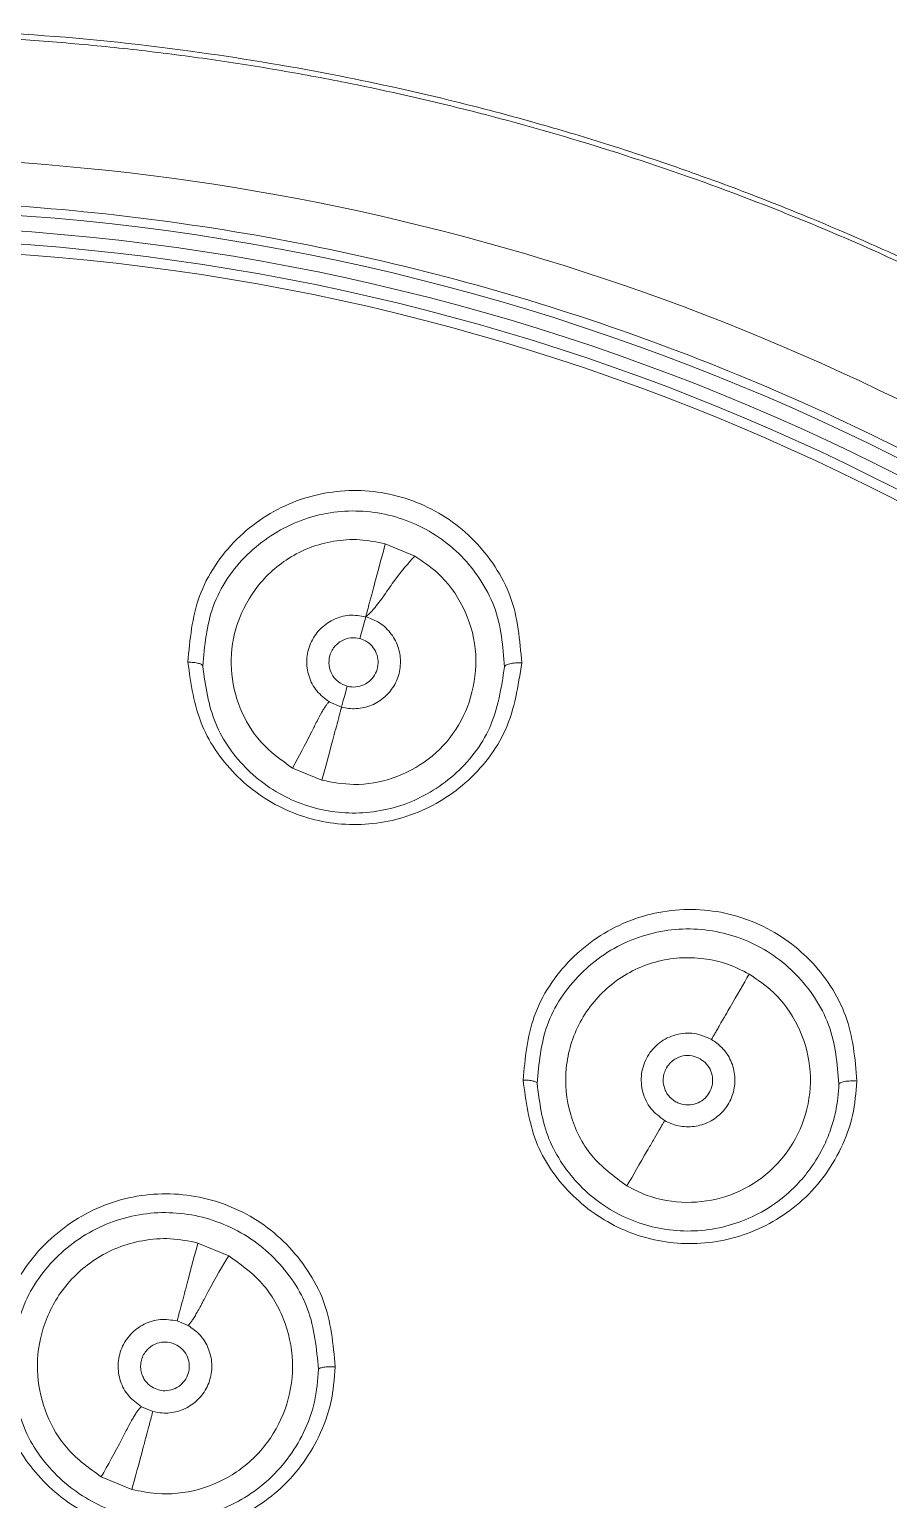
# Model space of a CAD drawing. Extents: x 11377 to 14537, y 53 to 2368.
# Drawn here: x 12576.31 to 12592.82, y 996.26 to 1024.5 of the extents above; entities that cross this region are included whole.
import ezdxf

# ---------------------------------------------------------------- set-up
doc = ezdxf.new("R2010")
doc.units = 0
doc.header["$LTSCALE"] = 10
doc.header["$MEASUREMENT"] = 0
doc.layers.get('0').update_dxf_attribs({"linetype": 'CONTINUOUS'})

# ---------------------------------------------------------------- blocks, each defined once
blk = doc.blocks.new('TYJKT')
at = {"color": 7, "linetype": 'Continuous', "lineweight": 15}
for p, q in [((5043.174, 1229.931), (5042.607, 1230.165)), ((5042.232, 1228.766), (5042.12, 1228.346)), ((5041.767, 1227.03), (5041.532, 1227.13)), ((5040.824, 1225.86), (5041.391, 1225.626)), ((5039.6, 1216.494), (5039.007, 1216.739)), ((5038.608, 1215.242), (5038.82, 1215.155)), ((5038.143, 1213.504), (5037.923, 1213.595)), ((5037.15, 1212.251), (5037.741, 1212.006))]:
    blk.add_line(p, q, dxfattribs=at)
at = {"color": 7, "linetype": 'Continuous', "lineweight": 15, "flags": 128}
blk.add_lwpolyline([(5041.875, 1227.432), (5041.821, 1227.231), (5041.801, 1227.158), (5041.767, 1227.03)], dxfattribs=at)
at = {"color": 7, "linetype": 'Continuous', "lineweight": 15}
for radius in [44.127, 43.878, 43.682]:
    blk.add_circle((5032.423, 1192.156), radius, dxfattribs=at)
for points, knots in [([(5080.32, 1192.19), (5080.29, 1193.747), (5080.23, 1196.901), (5079.518, 1201.498), (5078.451, 1205.833), (5077.094, 1209.743), (5075.553, 1213.227), (5073.81, 1216.469), (5071.923, 1219.421), (5069.945, 1222.064), (5067.988, 1224.356), (5065.967, 1226.452), (5063.903, 1228.346), (5061.808, 1230.058), (5059.708, 1231.593), (5057.477, 1233.043), (5055.158, 1234.372), (5052.92, 1235.494), (5051.189, 1236.256), (5050.016, 1236.728), (5049.309, 1236.999), (5048.718, 1237.215), (5048.212, 1237.394), (5047.62, 1237.597), (5046.753, 1237.879), (5045.449, 1238.271), (5043.682, 1238.737), (5041.441, 1239.229), (5038.718, 1239.673), (5035.657, 1240), (5033.502, 1240.029), (5032.422, 1240.044)], [0, 0, 0, 0, 0.062035, 0.125678, 0.18495, 0.239868, 0.290447, 0.336696, 0.386473, 0.430011, 0.468196, 0.506555, 0.546043, 0.579817, 0.614377, 0.649724, 0.685856, 0.720887, 0.749474, 0.761229, 0.77129, 0.779657, 0.78633, 0.792694, 0.804595, 0.822686, 0.846968, 0.877442, 0.914107, 0.956964, 1, 1, 1, 1]), ([(5032.423, 1239.954), (5032.654, 1239.953), (5033.116, 1239.951), (5033.807, 1239.935), (5034.497, 1239.911), (5035.186, 1239.876), (5035.872, 1239.832), (5036.556, 1239.777), (5037.238, 1239.714), (5037.917, 1239.641), (5038.594, 1239.558), (5039.268, 1239.466), (5039.939, 1239.365), (5040.607, 1239.254), (5041.272, 1239.135), (5043.194, 1238.761), (5046.507, 1237.93), (5050.945, 1236.334), (5055.335, 1234.237), (5059.42, 1231.761), (5062.735, 1229.258), (5065.11, 1227.153), (5067.427, 1224.885), (5069.962, 1222.007), (5072.295, 1218.761), (5073.932, 1216.088), (5075.078, 1213.979), (5076.058, 1211.943), (5076.827, 1210.136), (5077.435, 1208.539), (5077.922, 1207.126), (5078.359, 1205.717), (5078.747, 1204.313), (5079.087, 1202.917), (5079.38, 1201.531), (5079.628, 1200.155), (5079.833, 1198.792), (5079.995, 1197.443), (5080.117, 1196.109), (5080.199, 1194.792), (5080.245, 1193.492), (5080.245, 1192.632), (5080.245, 1192.205)], [0, 0, 0, 0, 0.009233, 0.018446, 0.02764, 0.036815, 0.04597, 0.055105, 0.064221, 0.073317, 0.082394, 0.091451, 0.100489, 0.109506, 0.118504, 0.127483, 0.187679, 0.254722, 0.315534, 0.381728, 0.44518, 0.481169, 0.508419, 0.574675, 0.634042, 0.667861, 0.699807, 0.729878, 0.758077, 0.778231, 0.798129, 0.81777, 0.837153, 0.856279, 0.875147, 0.893757, 0.912109, 0.930203, 0.948039, 0.965617, 0.982937, 1, 1, 1, 1]), ([(5066.552, 1162.157), (5069.416, 1165.416), (5071.811, 1169.088), (5075.465, 1176.96), (5076.724, 1181.159), (5078.005, 1189.742), (5078.026, 1194.126), (5076.829, 1202.721), (5075.611, 1206.933), (5072.034, 1214.84), (5069.675, 1218.535), (5064.01, 1225.109), (5060.703, 1227.987), (5053.41, 1232.692), (5049.425, 1234.518), (5041.1, 1236.97), (5036.762, 1237.596), (5028.083, 1237.596), (5023.744, 1236.97), (5015.419, 1234.518), (5011.434, 1232.691), (5004.142, 1227.986), (5000.835, 1225.108), (4995.169, 1218.534), (4992.811, 1214.839), (4989.234, 1206.932), (4988.015, 1202.721), (4986.819, 1194.125), (4986.84, 1189.742), (4988.121, 1181.158), (4989.38, 1176.959), (4993.034, 1169.087), (4995.429, 1165.415), (4998.294, 1162.156)], [0, 0, 0, 0, 0.0625, 0.0625, 0.125, 0.125, 0.1875, 0.1875, 0.25, 0.25, 0.3125, 0.3125, 0.375, 0.375, 0.4375, 0.4375, 0.5, 0.5, 0.5625, 0.5625, 0.625, 0.625, 0.6875, 0.6875, 0.75, 0.75, 0.8125, 0.8125, 0.875, 0.875, 0.9375, 0.9375, 1, 1, 1, 1]), ([(5065.923, 1162.708), (5066.068, 1162.874), (5066.357, 1163.205), (5066.78, 1163.711), (5067.197, 1164.221), (5067.606, 1164.738), (5068.007, 1165.26), (5068.4, 1165.789), (5068.786, 1166.323), (5069.163, 1166.863), (5069.989, 1168.082), (5071.192, 1170.029), (5072.652, 1172.808), (5073.928, 1175.718), (5075.012, 1178.773), (5075.879, 1181.926), (5076.734, 1186.27), (5077.193, 1191.836), (5076.738, 1198.529), (5075.298, 1205.031), (5072.958, 1211.136), (5069.854, 1216.68), (5066.144, 1221.556), (5061.894, 1225.813), (5057.07, 1229.501), (5051.605, 1232.594), (5045.564, 1234.949), (5039.104, 1236.425), (5032.423, 1236.928), (5025.741, 1236.425), (5019.281, 1234.949), (5013.24, 1232.594), (5007.775, 1229.501), (5002.952, 1225.813), (4998.701, 1221.556), (4994.991, 1216.68), (4991.887, 1211.136), (4989.547, 1205.031), (4988.107, 1198.529), (4987.652, 1191.836), (4988.111, 1186.27), (4988.966, 1181.926), (4989.833, 1178.773), (4990.917, 1175.718), (4992.192, 1172.808), (4993.652, 1170.029), (4994.948, 1167.933), (4995.98, 1166.429), (4996.677, 1165.469), (4997.399, 1164.528), (4998.145, 1163.606), (4998.663, 1163.007), (4998.922, 1162.708)], [0, 0, 0, 0, 0.003229, 0.006456, 0.009681, 0.012905, 0.016128, 0.019352, 0.022577, 0.025803, 0.029032, 0.044201, 0.059373, 0.07509, 0.090809, 0.106933, 0.12306, 0.155772, 0.188607, 0.221197, 0.253189, 0.284268, 0.314175, 0.342874, 0.372343, 0.403057, 0.434778, 0.467206, 0.5, 0.532794, 0.565223, 0.596943, 0.627658, 0.657126, 0.685825, 0.715732, 0.746811, 0.778804, 0.811393, 0.844229, 0.876941, 0.893065, 0.909192, 0.924908, 0.940628, 0.955797, 0.970969, 0.976778, 0.982582, 0.988384, 0.994188, 1, 1, 1, 1]), ([(5032.423, 1236.583), (5044.205, 1236.583), (5055.506, 1231.903), (5072.169, 1215.24), (5076.85, 1203.939), (5076.85, 1180.374), (5072.169, 1169.073), (5055.506, 1152.41), (5044.205, 1147.729), (5032.423, 1147.729)], [0, 0, 0, 0, 0.25, 0.25, 0.5, 0.5, 0.75, 0.75, 1, 1, 1, 1]), ([(5045.228, 1227.877), (5045.192, 1228.312), (5045.14, 1228.96), (5044.733, 1229.734), (5044.334, 1230.235), (5043.846, 1230.646), (5043.291, 1230.949), (5042.69, 1231.14), (5042.063, 1231.209), (5041.431, 1231.156), (5040.816, 1230.976), (5040.243, 1230.678), (5039.57, 1230.125), (5038.933, 1229.196), (5038.854, 1228.325), (5038.815, 1227.892)], [0, 0, 0, 0, 0.128333, 0.191209, 0.253506, 0.313993, 0.374087, 0.433633, 0.493259, 0.553823, 0.61484, 0.677719, 0.741238, 0.871538, 1, 1, 1, 1]), ([(5045.228, 1227.877), (5045.192, 1228.312), (5045.14, 1228.96), (5044.733, 1229.734), (5044.334, 1230.235), (5043.846, 1230.646), (5043.291, 1230.949), (5042.69, 1231.14), (5042.063, 1231.209), (5041.431, 1231.156), (5040.816, 1230.976), (5040.243, 1230.678), (5039.57, 1230.125), (5038.933, 1229.196), (5038.854, 1228.325), (5038.815, 1227.892)], [0, 0, 0, 0, 0.128333, 0.191209, 0.253506, 0.313993, 0.374087, 0.433633, 0.493259, 0.553823, 0.61484, 0.677719, 0.741238, 0.871538, 1, 1, 1, 1]), ([(5039.1, 1227.815), (5039.136, 1228.208), (5039.208, 1228.999), (5039.891, 1229.998), (5040.725, 1230.552), (5041.469, 1230.766), (5042.039, 1230.814), (5042.603, 1230.751), (5043.144, 1230.58), (5043.644, 1230.306), (5044.082, 1229.94), (5044.445, 1229.487), (5044.818, 1228.788), (5044.866, 1228.196), (5044.897, 1227.801)], [0, 0, 0, 0, 0.129568, 0.261064, 0.386327, 0.44775, 0.507233, 0.566541, 0.625699, 0.684806, 0.74575, 0.806029, 0.870768, 1, 1, 1, 1]), ([(5039.1, 1227.815), (5039.136, 1228.208), (5039.208, 1228.999), (5039.891, 1229.998), (5040.725, 1230.552), (5041.469, 1230.766), (5042.039, 1230.814), (5042.603, 1230.751), (5043.144, 1230.58), (5043.644, 1230.306), (5044.082, 1229.94), (5044.445, 1229.487), (5044.818, 1228.788), (5044.866, 1228.196), (5044.897, 1227.801)], [0, 0, 0, 0, 0.129568, 0.261064, 0.386327, 0.44775, 0.507233, 0.566541, 0.625699, 0.684806, 0.74575, 0.806029, 0.870768, 1, 1, 1, 1]), ([(5042.607, 1230.165), (5042.444, 1230.199), (5042.116, 1230.266), (5041.622, 1230.23), (5041.157, 1230.107), (5040.612, 1229.834), (5040.072, 1229.322), (5039.697, 1228.565), (5039.606, 1227.762), (5039.783, 1227.003), (5040.181, 1226.32), (5040.608, 1226.014), (5040.824, 1225.86)], [0, 0, 0, 0, 0.072113, 0.144665, 0.213262, 0.281994, 0.413193, 0.539419, 0.658363, 0.772911, 0.885504, 1, 1, 1, 1]), ([(5042.607, 1230.165), (5042.549, 1229.948), (5042.468, 1229.646), (5042.358, 1229.236), (5042.293, 1228.994), (5042.277, 1228.933), (5042.266, 1228.892), (5042.256, 1228.854), (5042.242, 1228.803), (5042.236, 1228.782), (5042.232, 1228.766)], [0, 0, 0, 0, 0.621909, 0.864466, 0.898801, 0.912619, 0.925527, 0.939232, 0.955441, 1, 1, 1, 1]), ([(5041.391, 1225.626), (5041.595, 1225.587), (5042.053, 1225.502), (5042.775, 1225.637), (5043.466, 1226), (5044.001, 1226.579), (5044.32, 1227.322), (5044.387, 1228.152), (5044.146, 1228.962), (5043.703, 1229.573), (5043.325, 1229.829), (5043.174, 1229.931)], [0, 0, 0, 0, 0.0896214, 0.2011888, 0.3133389, 0.4308563, 0.5485574, 0.6750178, 0.8015869, 0.9208991, 1, 1, 1, 1]), ([(5043.174, 1229.931), (5043.047, 1229.79), (5042.859, 1229.581), (5042.64, 1229.252), (5042.506, 1229.067), (5042.439, 1228.981), (5042.405, 1228.938), (5042.388, 1228.917), (5042.38, 1228.908)], [0, 0, 0, 0, 0.564432, 0.83715, 0.934961, 0.971264, 0.986432, 1, 1, 1, 1]), ([(5041.532, 1227.13), (5041.447, 1227.195), (5041.275, 1227.325), (5041.125, 1227.619), (5041.081, 1227.941), (5041.154, 1228.259), (5041.334, 1228.532), (5041.597, 1228.722), (5041.913, 1228.817), (5042.126, 1228.783), (5042.232, 1228.766)], [0, 0, 0, 0, 0.125, 0.25, 0.375, 0.500001, 0.625001, 0.750001, 0.875, 1, 1, 1, 1]), ([(5042.232, 1228.766), (5042.311, 1228.737), (5042.488, 1228.673), (5042.711, 1228.475), (5042.863, 1228.206), (5042.915, 1227.901), (5042.867, 1227.599), (5042.716, 1227.33), (5042.489, 1227.122), (5042.204, 1227.007), (5041.953, 1226.99), (5041.811, 1227.02), (5041.767, 1227.03)], [0, 0, 0, 0, 0.089302, 0.199356, 0.309162, 0.413591, 0.523904, 0.629137, 0.737545, 0.845901, 0.951431, 1, 1, 1, 1]), ([(5042.232, 1228.766), (5042.243, 1228.774), (5042.262, 1228.788), (5042.295, 1228.817), (5042.322, 1228.843), (5042.341, 1228.864), (5042.361, 1228.885), (5042.373, 1228.9), (5042.38, 1228.908)], [0, 0, 0, 0, 0.341625, 0.602042, 0.71005, 0.808846, 0.903728, 1, 1, 1, 1]), ([(5042.12, 1228.346), (5042.061, 1228.355), (5041.942, 1228.374), (5041.773, 1228.316), (5041.655, 1228.223), (5041.581, 1228.121), (5041.529, 1227.996), (5041.516, 1227.829), (5041.567, 1227.677), (5041.64, 1227.574), (5041.731, 1227.488), (5041.818, 1227.454), (5041.875, 1227.432)], [0, 0, 0, 0, 0.117977, 0.242227, 0.349805, 0.418306, 0.496611, 0.622383, 0.749039, 0.813766, 0.877284, 1, 1, 1, 1]), ([(5042.12, 1228.346), (5042.169, 1228.327), (5042.269, 1228.29), (5042.384, 1228.175), (5042.457, 1228.032), (5042.478, 1227.872), (5042.445, 1227.713), (5042.361, 1227.574), (5042.236, 1227.471), (5042.084, 1227.415), (5041.958, 1227.413), (5041.891, 1227.428), (5041.875, 1227.432)], [0, 0, 0, 0, 0.106778, 0.213568, 0.320607, 0.428039, 0.535837, 0.643814, 0.751707, 0.859286, 0.966461, 1, 1, 1, 1]), ([(5038.815, 1227.892), (5038.874, 1227.477), (5038.988, 1226.667), (5039.719, 1225.646), (5040.728, 1224.964), (5041.922, 1224.7), (5043.139, 1224.892), (5044.215, 1225.534), (5045.026, 1226.572), (5045.16, 1227.436), (5045.228, 1227.877)], [0, 0, 0, 0, 0.128675, 0.250554, 0.36888, 0.486764, 0.60619, 0.730217, 0.86246, 1, 1, 1, 1]), ([(5039.1, 1227.815), (5039.096, 1227.825), (5039.088, 1227.846), (5039.024, 1227.872), (5038.929, 1227.89), (5038.852, 1227.891), (5038.815, 1227.892)], [0, 0, 0, 0, 0.235246, 0.492174, 0.753451, 1, 1, 1, 1]), ([(5038.815, 1227.892), (5038.874, 1227.477), (5038.988, 1226.667), (5039.719, 1225.646), (5040.728, 1224.964), (5041.922, 1224.7), (5043.139, 1224.892), (5044.215, 1225.534), (5045.026, 1226.572), (5045.16, 1227.436), (5045.228, 1227.877)], [0, 0, 0, 0, 0.128675, 0.250554, 0.36888, 0.486764, 0.60619, 0.730217, 0.86246, 1, 1, 1, 1]), ([(5039.1, 1227.815), (5039.096, 1227.825), (5039.088, 1227.846), (5039.024, 1227.872), (5038.929, 1227.89), (5038.852, 1227.891), (5038.815, 1227.892)], [0, 0, 0, 0, 0.235246, 0.492174, 0.753451, 1, 1, 1, 1]), ([(5044.897, 1227.801), (5044.836, 1227.402), (5044.715, 1226.619), (5043.981, 1225.683), (5043.01, 1225.103), (5041.913, 1224.929), (5040.833, 1225.166), (5039.919, 1225.781), (5039.256, 1226.708), (5039.153, 1227.438), (5039.1, 1227.815)], [0, 0, 0, 0, 0.138658, 0.271168, 0.395074, 0.513955, 0.630145, 0.74896, 0.870635, 1, 1, 1, 1]), ([(5044.897, 1227.801), (5044.836, 1227.402), (5044.715, 1226.619), (5043.981, 1225.683), (5043.01, 1225.103), (5041.913, 1224.929), (5040.833, 1225.166), (5039.919, 1225.781), (5039.256, 1226.708), (5039.153, 1227.438), (5039.1, 1227.815)], [0, 0, 0, 0, 0.138658, 0.271168, 0.395074, 0.513955, 0.630145, 0.74896, 0.870635, 1, 1, 1, 1]), ([(5045.228, 1227.877), (5045.188, 1227.878), (5045.126, 1227.88), (5045.049, 1227.872), (5044.996, 1227.863), (5044.952, 1227.85), (5044.91, 1227.83), (5044.902, 1227.813), (5044.897, 1227.801)], [0, 0, 0, 0, 0.238127, 0.367504, 0.500001, 0.632495, 0.761872, 1, 1, 1, 1]), ([(5045.228, 1227.877), (5045.188, 1227.878), (5045.126, 1227.88), (5045.049, 1227.872), (5044.996, 1227.863), (5044.952, 1227.85), (5044.91, 1227.83), (5044.902, 1227.813), (5044.897, 1227.801)], [0, 0, 0, 0, 0.238127, 0.367504, 0.500001, 0.632495, 0.761872, 1, 1, 1, 1]), ([(5041.532, 1227.13), (5041.524, 1227.124), (5041.511, 1227.115), (5041.487, 1227.087), (5041.469, 1227.063), (5041.449, 1227.036), (5041.422, 1226.992), (5041.365, 1226.895), (5041.285, 1226.743), (5041.088, 1226.342), (5040.942, 1226.076), (5040.824, 1225.86)], [0, 0, 0, 0, 0.048387, 0.068382, 0.086806, 0.104732, 0.123143, 0.164067, 0.269906, 0.406207, 1, 1, 1, 1]), ([(5041.767, 1227.03), (5041.765, 1227.022), (5041.762, 1227.01), (5041.753, 1226.977), (5041.745, 1226.95), (5041.737, 1226.918), (5041.724, 1226.869), (5041.695, 1226.761), (5041.65, 1226.594), (5041.533, 1226.158), (5041.455, 1225.864), (5041.391, 1225.626)], [0, 0, 0, 0, 0.047117, 0.06658, 0.084588, 0.10224, 0.120528, 0.161557, 0.268342, 0.405794, 1, 1, 1, 1]), ([(5051.667, 1219.85), (5051.631, 1220.278), (5051.576, 1220.918), (5051.175, 1221.683), (5050.779, 1222.182), (5050.294, 1222.594), (5049.737, 1222.9), (5049.132, 1223.095), (5048.496, 1223.164), (5047.856, 1223.109), (5047.025, 1222.861), (5046.111, 1222.242), (5045.374, 1221.143), (5045.293, 1220.286), (5045.254, 1219.869)], [0, 0, 0, 0, 0.125674, 0.187612, 0.249203, 0.310026, 0.370773, 0.431782, 0.493091, 0.555604, 0.618555, 0.746936, 0.876549, 1, 1, 1, 1]), ([(5051.667, 1219.85), (5051.631, 1220.278), (5051.576, 1220.918), (5051.175, 1221.683), (5050.779, 1222.182), (5050.294, 1222.594), (5049.737, 1222.9), (5049.132, 1223.095), (5048.496, 1223.164), (5047.856, 1223.109), (5047.025, 1222.861), (5046.111, 1222.242), (5045.374, 1221.143), (5045.293, 1220.286), (5045.254, 1219.869)], [0, 0, 0, 0, 0.125674, 0.187612, 0.249203, 0.310026, 0.370773, 0.431782, 0.493091, 0.555604, 0.618555, 0.746936, 0.876549, 1, 1, 1, 1]), ([(5045.523, 1219.809), (5045.558, 1220.185), (5045.631, 1220.964), (5046.301, 1221.958), (5047.134, 1222.519), (5047.884, 1222.738), (5048.462, 1222.788), (5049.031, 1222.724), (5049.577, 1222.55), (5050.077, 1222.273), (5050.515, 1221.905), (5050.872, 1221.454), (5051.239, 1220.762), (5051.289, 1220.18), (5051.321, 1219.791)], [0, 0, 0, 0, 0.123293, 0.255126, 0.383177, 0.447253, 0.508035, 0.56959, 0.629763, 0.690027, 0.75075, 0.811041, 0.873865, 1, 1, 1, 1]), ([(5045.523, 1219.809), (5045.558, 1220.185), (5045.631, 1220.964), (5046.301, 1221.958), (5047.134, 1222.519), (5047.884, 1222.738), (5048.462, 1222.788), (5049.031, 1222.724), (5049.577, 1222.55), (5050.077, 1222.273), (5050.515, 1221.905), (5050.872, 1221.454), (5051.239, 1220.762), (5051.289, 1220.18), (5051.321, 1219.791)], [0, 0, 0, 0, 0.123293, 0.255126, 0.383177, 0.447253, 0.508035, 0.56959, 0.629763, 0.690027, 0.75075, 0.811041, 0.873865, 1, 1, 1, 1]), ([(5049.598, 1221.904), (5049.46, 1221.974), (5049.183, 1222.113), (5048.723, 1222.212), (5048.255, 1222.229), (5047.789, 1222.148), (5047.346, 1221.977), (5046.813, 1221.631), (5046.299, 1221.017), (5046.025, 1220.116), (5046.112, 1219.203), (5046.52, 1218.373), (5047.005, 1218.014), (5047.248, 1217.834)], [0, 0, 0, 0, 0.0616435, 0.124069, 0.1872224, 0.2502602, 0.3150362, 0.3803477, 0.5110511, 0.6383138, 0.7607005, 0.8802731, 1, 1, 1, 1]), ([(5047.248, 1217.834), (5047.375, 1217.769), (5047.734, 1217.588), (5048.398, 1217.479), (5049.171, 1217.596), (5049.871, 1217.963), (5050.423, 1218.549), (5050.752, 1219.302), (5050.808, 1220.133), (5050.571, 1220.921), (5050.139, 1221.533), (5049.759, 1221.794), (5049.598, 1221.904)], [0, 0, 0, 0, 0.057384, 0.160613, 0.264479, 0.370476, 0.479801, 0.591999, 0.705484, 0.81602, 0.921949, 1, 1, 1, 1]), ([(5049.598, 1221.904), (5049.483, 1221.706), (5049.324, 1221.431), (5049.109, 1221.058), (5048.986, 1220.845), (5048.955, 1220.791), (5048.934, 1220.755), (5048.915, 1220.722), (5048.89, 1220.679), (5048.88, 1220.662), (5048.873, 1220.649)], [0, 0, 0, 0, 0.62117, 0.863737, 0.89826, 0.912208, 0.925258, 0.939086, 0.955383, 1, 1, 1, 1]), ([(5047.973, 1219.091), (5047.878, 1219.162), (5047.688, 1219.303), (5047.532, 1219.633), (5047.508, 1219.99), (5047.623, 1220.332), (5047.861, 1220.603), (5048.183, 1220.76), (5048.546, 1220.79), (5048.764, 1220.696), (5048.873, 1220.649)], [0, 0, 0, 0, 0.125, 0.25, 0.375, 0.5, 0.625, 0.75, 0.875, 1, 1, 1, 1]), ([(5048.873, 1220.649), (5048.942, 1220.6), (5049.097, 1220.492), (5049.261, 1220.243), (5049.337, 1219.943), (5049.308, 1219.635), (5049.183, 1219.355), (5048.967, 1219.134), (5048.694, 1218.993), (5048.388, 1218.956), (5048.142, 1219.004), (5048.013, 1219.07), (5047.973, 1219.091)], [0, 0, 0, 0, 0.090005, 0.199965, 0.30969, 0.414228, 0.524445, 0.629651, 0.738194, 0.846295, 0.95203, 1, 1, 1, 1]), ([(5048.658, 1220.277), (5048.606, 1220.3), (5048.501, 1220.347), (5048.325, 1220.341), (5048.184, 1220.285), (5048.079, 1220.202), (5048.008, 1220.11), (5047.962, 1220.005), (5047.94, 1219.881), (5047.951, 1219.761), (5047.992, 1219.652), (5048.057, 1219.545), (5048.133, 1219.49), (5048.182, 1219.453)], [0, 0, 0, 0, 0.112577, 0.23054, 0.342933, 0.414699, 0.496784, 0.575682, 0.644198, 0.749354, 0.813977, 0.877401, 1, 1, 1, 1]), ([(5048.658, 1220.277), (5048.701, 1220.245), (5048.788, 1220.183), (5048.87, 1220.042), (5048.904, 1219.883), (5048.882, 1219.722), (5048.809, 1219.577), (5048.691, 1219.464), (5048.543, 1219.397), (5048.381, 1219.383), (5048.259, 1219.413), (5048.197, 1219.445), (5048.182, 1219.453)], [0, 0, 0, 0, 0.107051, 0.214109, 0.321302, 0.428705, 0.536308, 0.644008, 0.751662, 0.859147, 0.966412, 1, 1, 1, 1]), ([(5045.254, 1219.869), (5045.307, 1219.466), (5045.411, 1218.67), (5046.112, 1217.646), (5047.107, 1216.944), (5048.299, 1216.656), (5049.528, 1216.826), (5050.444, 1217.353), (5051.033, 1217.98), (5051.378, 1218.551), (5051.61, 1219.183), (5051.648, 1219.628), (5051.667, 1219.85)], [0, 0, 0, 0, 0.122411, 0.24192, 0.360208, 0.478903, 0.59979, 0.726857, 0.794359, 0.863349, 0.93189, 1, 1, 1, 1]), ([(5045.523, 1219.809), (5045.52, 1219.816), (5045.512, 1219.831), (5045.453, 1219.851), (5045.364, 1219.866), (5045.29, 1219.868), (5045.254, 1219.869)], [0, 0, 0, 0, 0.232384, 0.487329, 0.749267, 1, 1, 1, 1]), ([(5045.254, 1219.869), (5045.307, 1219.466), (5045.411, 1218.67), (5046.112, 1217.646), (5047.107, 1216.944), (5048.299, 1216.656), (5049.528, 1216.826), (5050.444, 1217.353), (5051.033, 1217.98), (5051.378, 1218.551), (5051.61, 1219.183), (5051.648, 1219.628), (5051.667, 1219.85)], [0, 0, 0, 0, 0.122411, 0.24192, 0.360208, 0.478903, 0.59979, 0.726857, 0.794359, 0.863349, 0.93189, 1, 1, 1, 1]), ([(5045.523, 1219.809), (5045.52, 1219.816), (5045.512, 1219.831), (5045.453, 1219.851), (5045.364, 1219.866), (5045.29, 1219.868), (5045.254, 1219.869)], [0, 0, 0, 0, 0.232384, 0.487329, 0.749267, 1, 1, 1, 1]), ([(5051.321, 1219.791), (5051.308, 1219.614), (5051.285, 1219.33), (5051.176, 1218.941), (5051.026, 1218.565), (5050.804, 1218.193), (5050.547, 1217.886), (5050.243, 1217.597), (5049.86, 1217.329), (5049.186, 1217.031), (5048.275, 1216.904), (5047.2, 1217.164), (5046.447, 1217.693), (5045.996, 1218.252), (5045.638, 1218.897), (5045.569, 1219.443), (5045.523, 1219.809)], [0, 0, 0, 0, 0.060272, 0.096758, 0.137456, 0.198631, 0.2442, 0.27414, 0.341589, 0.401678, 0.522134, 0.64087, 0.757827, 0.816514, 0.87738, 1, 1, 1, 1]), ([(5051.321, 1219.791), (5051.308, 1219.614), (5051.285, 1219.33), (5051.176, 1218.941), (5051.026, 1218.565), (5050.804, 1218.193), (5050.547, 1217.886), (5050.243, 1217.597), (5049.86, 1217.329), (5049.186, 1217.031), (5048.275, 1216.904), (5047.2, 1217.164), (5046.447, 1217.693), (5045.996, 1218.252), (5045.638, 1218.897), (5045.569, 1219.443), (5045.523, 1219.809)], [0, 0, 0, 0, 0.060272, 0.096758, 0.137456, 0.198631, 0.2442, 0.27414, 0.341589, 0.401678, 0.522134, 0.64087, 0.757827, 0.816514, 0.87738, 1, 1, 1, 1]), ([(5051.667, 1219.85), (5051.648, 1219.851), (5051.607, 1219.852), (5051.544, 1219.852), (5051.482, 1219.848), (5051.425, 1219.841), (5051.379, 1219.831), (5051.345, 1219.818), (5051.325, 1219.805), (5051.323, 1219.796), (5051.321, 1219.791)], [0, 0, 0, 0, 0.114832, 0.237954, 0.367302, 0.500003, 0.632703, 0.762051, 0.885174, 1, 1, 1, 1]), ([(5051.667, 1219.85), (5051.648, 1219.851), (5051.607, 1219.852), (5051.544, 1219.852), (5051.482, 1219.848), (5051.425, 1219.841), (5051.379, 1219.831), (5051.345, 1219.818), (5051.325, 1219.805), (5051.323, 1219.796), (5051.321, 1219.791)], [0, 0, 0, 0, 0.114832, 0.237954, 0.367302, 0.500003, 0.632703, 0.762051, 0.885174, 1, 1, 1, 1]), ([(5047.973, 1219.091), (5047.969, 1219.083), (5047.962, 1219.072), (5047.945, 1219.042), (5047.93, 1219.016), (5047.913, 1218.987), (5047.888, 1218.942), (5047.831, 1218.845), (5047.745, 1218.695), (5047.52, 1218.306), (5047.37, 1218.046), (5047.248, 1217.834)], [0, 0, 0, 0, 0.047036, 0.066393, 0.084263, 0.101763, 0.1199, 0.160681, 0.267247, 0.404761, 1, 1, 1, 1]), ([(5041.647, 1214.363), (5041.606, 1214.797), (5041.546, 1215.448), (5041.133, 1216.221), (5040.726, 1216.727), (5040.227, 1217.143), (5039.658, 1217.449), (5039.04, 1217.641), (5038.396, 1217.704), (5037.752, 1217.643), (5036.922, 1217.39), (5036.006, 1216.769), (5035.259, 1215.66), (5035.174, 1214.795), (5035.132, 1214.369)], [0, 0, 0, 0, 0.1259817, 0.1889122, 0.251624, 0.3136166, 0.3754474, 0.437076, 0.4987549, 0.5608215, 0.6230433, 0.7485245, 0.8757869, 1, 1, 1, 1]), ([(5041.647, 1214.363), (5041.606, 1214.797), (5041.546, 1215.448), (5041.133, 1216.221), (5040.726, 1216.727), (5040.227, 1217.143), (5039.658, 1217.449), (5039.04, 1217.641), (5038.396, 1217.704), (5037.752, 1217.643), (5036.922, 1217.39), (5036.006, 1216.769), (5035.259, 1215.66), (5035.174, 1214.795), (5035.132, 1214.369)], [0, 0, 0, 0, 0.1259817, 0.1889122, 0.251624, 0.3136166, 0.3754474, 0.437076, 0.4987549, 0.5608215, 0.6230433, 0.7485245, 0.8757869, 1, 1, 1, 1]), ([(5035.426, 1214.321), (5035.466, 1214.719), (5035.545, 1215.505), (5036.229, 1216.503), (5037.052, 1217.061), (5037.802, 1217.286), (5038.572, 1217.36), (5039.348, 1217.204), (5040.033, 1216.836), (5040.636, 1216.336), (5041.212, 1215.492), (5041.287, 1214.71), (5041.325, 1214.315)], [0, 0, 0, 0, 0.12812, 0.253252, 0.378224, 0.44113, 0.502219, 0.623634, 0.685601, 0.748323, 0.873304, 1, 1, 1, 1]), ([(5035.426, 1214.321), (5035.466, 1214.719), (5035.545, 1215.505), (5036.229, 1216.503), (5037.052, 1217.061), (5037.802, 1217.286), (5038.572, 1217.36), (5039.348, 1217.204), (5040.033, 1216.836), (5040.636, 1216.336), (5041.212, 1215.492), (5041.287, 1214.71), (5041.325, 1214.315)], [0, 0, 0, 0, 0.12812, 0.253252, 0.378224, 0.44113, 0.502219, 0.623634, 0.685601, 0.748323, 0.873304, 1, 1, 1, 1]), ([(5039.007, 1216.739), (5038.832, 1216.775), (5038.482, 1216.846), (5037.956, 1216.802), (5037.464, 1216.665), (5036.894, 1216.368), (5036.336, 1215.826), (5035.965, 1215.03), (5035.888, 1214.206), (5036.07, 1213.432), (5036.483, 1212.73), (5036.923, 1212.414), (5037.15, 1212.251)], [0, 0, 0, 0, 0.0751782, 0.1505332, 0.2208929, 0.291226, 0.422805, 0.5460837, 0.6616663, 0.7722264, 0.8826814, 1, 1, 1, 1]), ([(5039.007, 1216.739), (5038.946, 1216.51), (5038.871, 1216.229), (5038.749, 1215.769), (5038.701, 1215.591), (5038.666, 1215.46), (5038.65, 1215.399), (5038.639, 1215.358), (5038.629, 1215.321), (5038.617, 1215.274), (5038.612, 1215.256), (5038.608, 1215.242)], [0, 0, 0, 0, 0.615113, 0.755266, 0.858659, 0.894524, 0.909395, 0.923425, 0.938112, 0.955015, 1, 1, 1, 1]), ([(5037.741, 1212.006), (5037.897, 1211.974), (5038.319, 1211.887), (5039.03, 1211.967), (5039.779, 1212.309), (5040.38, 1212.885), (5040.761, 1213.633), (5040.872, 1214.474), (5040.692, 1215.301), (5040.259, 1216.023), (5039.815, 1216.34), (5039.6, 1216.494)], [0, 0, 0, 0, 0.067292, 0.181553, 0.296079, 0.412718, 0.531395, 0.650657, 0.770588, 0.888738, 1, 1, 1, 1]), ([(5039.6, 1216.494), (5039.477, 1216.291), (5039.326, 1216.042), (5039.111, 1215.623), (5039.025, 1215.462), (5038.957, 1215.345), (5038.923, 1215.29), (5038.899, 1215.254), (5038.877, 1215.222), (5038.846, 1215.182), (5038.831, 1215.166), (5038.82, 1215.155)], [0, 0, 0, 0, 0.6140657, 0.7535208, 0.8565598, 0.8925811, 0.907671, 0.9220159, 0.9370759, 0.9543569, 1, 1, 1, 1]), ([(5037.923, 1213.595), (5037.836, 1213.659), (5037.66, 1213.787), (5037.505, 1214.081), (5037.456, 1214.404), (5037.526, 1214.726), (5037.705, 1215.002), (5037.969, 1215.196), (5038.287, 1215.293), (5038.501, 1215.259), (5038.608, 1215.242)], [0, 0, 0, 0, 0.125, 0.250001, 0.375, 0.5, 0.625, 0.75, 0.875, 1, 1, 1, 1]), ([(5038.82, 1215.155), (5038.902, 1215.097), (5039.064, 1214.982), (5039.224, 1214.719), (5039.29, 1214.422), (5039.256, 1214.114), (5039.12, 1213.839), (5038.901, 1213.621), (5038.624, 1213.491), (5038.358, 1213.46), (5038.202, 1213.492), (5038.143, 1213.504)], [0, 0, 0, 0, 0.1147806, 0.2294658, 0.3473863, 0.4627999, 0.5816387, 0.696318, 0.8156046, 0.9301521, 1, 1, 1, 1]), ([(5038.496, 1214.821), (5038.447, 1214.83), (5038.343, 1214.848), (5038.206, 1214.812), (5038.1, 1214.752), (5038.024, 1214.684), (5037.961, 1214.596), (5037.919, 1214.492), (5037.903, 1214.381), (5037.914, 1214.273), (5037.946, 1214.176), (5038.008, 1214.071), (5038.109, 1213.972), (5038.208, 1213.935), (5038.254, 1213.918)], [0, 0, 0, 0, 0.099484, 0.215627, 0.280298, 0.34923, 0.422445, 0.499966, 0.5775, 0.650817, 0.719889, 0.784691, 0.900909, 1, 1, 1, 1]), ([(5038.496, 1214.821), (5038.545, 1214.803), (5038.644, 1214.766), (5038.758, 1214.652), (5038.83, 1214.51), (5038.85, 1214.351), (5038.817, 1214.195), (5038.734, 1214.058), (5038.61, 1213.956), (5038.46, 1213.902), (5038.337, 1213.899), (5038.27, 1213.915), (5038.254, 1213.918)], [0, 0, 0, 0, 0.107241, 0.214485, 0.321783, 0.429167, 0.536631, 0.644135, 0.751619, 0.859036, 0.966363, 1, 1, 1, 1]), ([(5035.132, 1214.369), (5035.189, 1213.94), (5035.3, 1213.106), (5036.043, 1212.062), (5037.065, 1211.365), (5038.276, 1211.093), (5039.51, 1211.283), (5040.423, 1211.821), (5041.007, 1212.445), (5041.353, 1213.024), (5041.591, 1213.67), (5041.628, 1214.132), (5041.647, 1214.363)], [0, 0, 0, 0, 0.128096, 0.249019, 0.368095, 0.487211, 0.606778, 0.729349, 0.795265, 0.86115, 0.930749, 1, 1, 1, 1]), ([(5035.132, 1214.369), (5035.189, 1213.94), (5035.3, 1213.106), (5036.043, 1212.062), (5037.065, 1211.365), (5038.276, 1211.093), (5039.51, 1211.283), (5040.423, 1211.821), (5041.007, 1212.445), (5041.353, 1213.024), (5041.591, 1213.67), (5041.628, 1214.132), (5041.647, 1214.363)], [0, 0, 0, 0, 0.128096, 0.249019, 0.368095, 0.487211, 0.606778, 0.729349, 0.795265, 0.86115, 0.930749, 1, 1, 1, 1]), ([(5041.325, 1214.315), (5041.308, 1214.105), (5041.273, 1213.685), (5040.991, 1212.913), (5040.384, 1212.104), (5039.376, 1211.523), (5038.265, 1211.358), (5037.18, 1211.599), (5036.253, 1212.228), (5035.578, 1213.177), (5035.478, 1213.932), (5035.426, 1214.321)], [0, 0, 0, 0, 0.069992, 0.139591, 0.270819, 0.39729, 0.512701, 0.630399, 0.750518, 0.871402, 1, 1, 1, 1]), ([(5041.325, 1214.315), (5041.308, 1214.105), (5041.273, 1213.685), (5040.991, 1212.913), (5040.384, 1212.104), (5039.376, 1211.523), (5038.265, 1211.358), (5037.18, 1211.599), (5036.253, 1212.228), (5035.578, 1213.177), (5035.478, 1213.932), (5035.426, 1214.321)], [0, 0, 0, 0, 0.069992, 0.139591, 0.270819, 0.39729, 0.512701, 0.630399, 0.750518, 0.871402, 1, 1, 1, 1]), ([(5041.647, 1214.363), (5041.607, 1214.363), (5041.546, 1214.364), (5041.471, 1214.359), (5041.419, 1214.353), (5041.377, 1214.345), (5041.336, 1214.333), (5041.329, 1214.322), (5041.325, 1214.315)], [0, 0, 0, 0, 0.23846, 0.36772, 0.5, 0.632282, 0.761541, 1, 1, 1, 1]), ([(5041.647, 1214.363), (5041.607, 1214.363), (5041.546, 1214.364), (5041.471, 1214.359), (5041.419, 1214.353), (5041.377, 1214.345), (5041.336, 1214.333), (5041.329, 1214.322), (5041.325, 1214.315)], [0, 0, 0, 0, 0.23846, 0.36772, 0.5, 0.632282, 0.761541, 1, 1, 1, 1]), ([(5037.923, 1213.595), (5037.913, 1213.587), (5037.899, 1213.576), (5037.871, 1213.544), (5037.851, 1213.518), (5037.829, 1213.487), (5037.799, 1213.44), (5037.736, 1213.335), (5037.649, 1213.173), (5037.435, 1212.749), (5037.278, 1212.474), (5037.15, 1212.251)], [0, 0, 0, 0, 0.048194, 0.068081, 0.086398, 0.104227, 0.122557, 0.163375, 0.269185, 0.405589, 1, 1, 1, 1]), ([(5038.143, 1213.504), (5038.14, 1213.494), (5038.136, 1213.48), (5038.126, 1213.442), (5038.118, 1213.411), (5038.108, 1213.375), (5038.094, 1213.321), (5038.062, 1213.204), (5038.014, 1213.025), (5037.89, 1212.562), (5037.808, 1212.255), (5037.741, 1212.006)], [0, 0, 0, 0, 0.047037, 0.066403, 0.084286, 0.1018, 0.119951, 0.16076, 0.267351, 0.404862, 1, 1, 1, 1])]:
    blk.add_open_spline(points, degree=3, knots=knots, dxfattribs=at)

msp = doc.modelspace()

# ---------------------------------------------------------------- block references
msp.add_blockref('TYJKT', (7540.542, -215.548))

doc.saveas('drawing.dxf')
